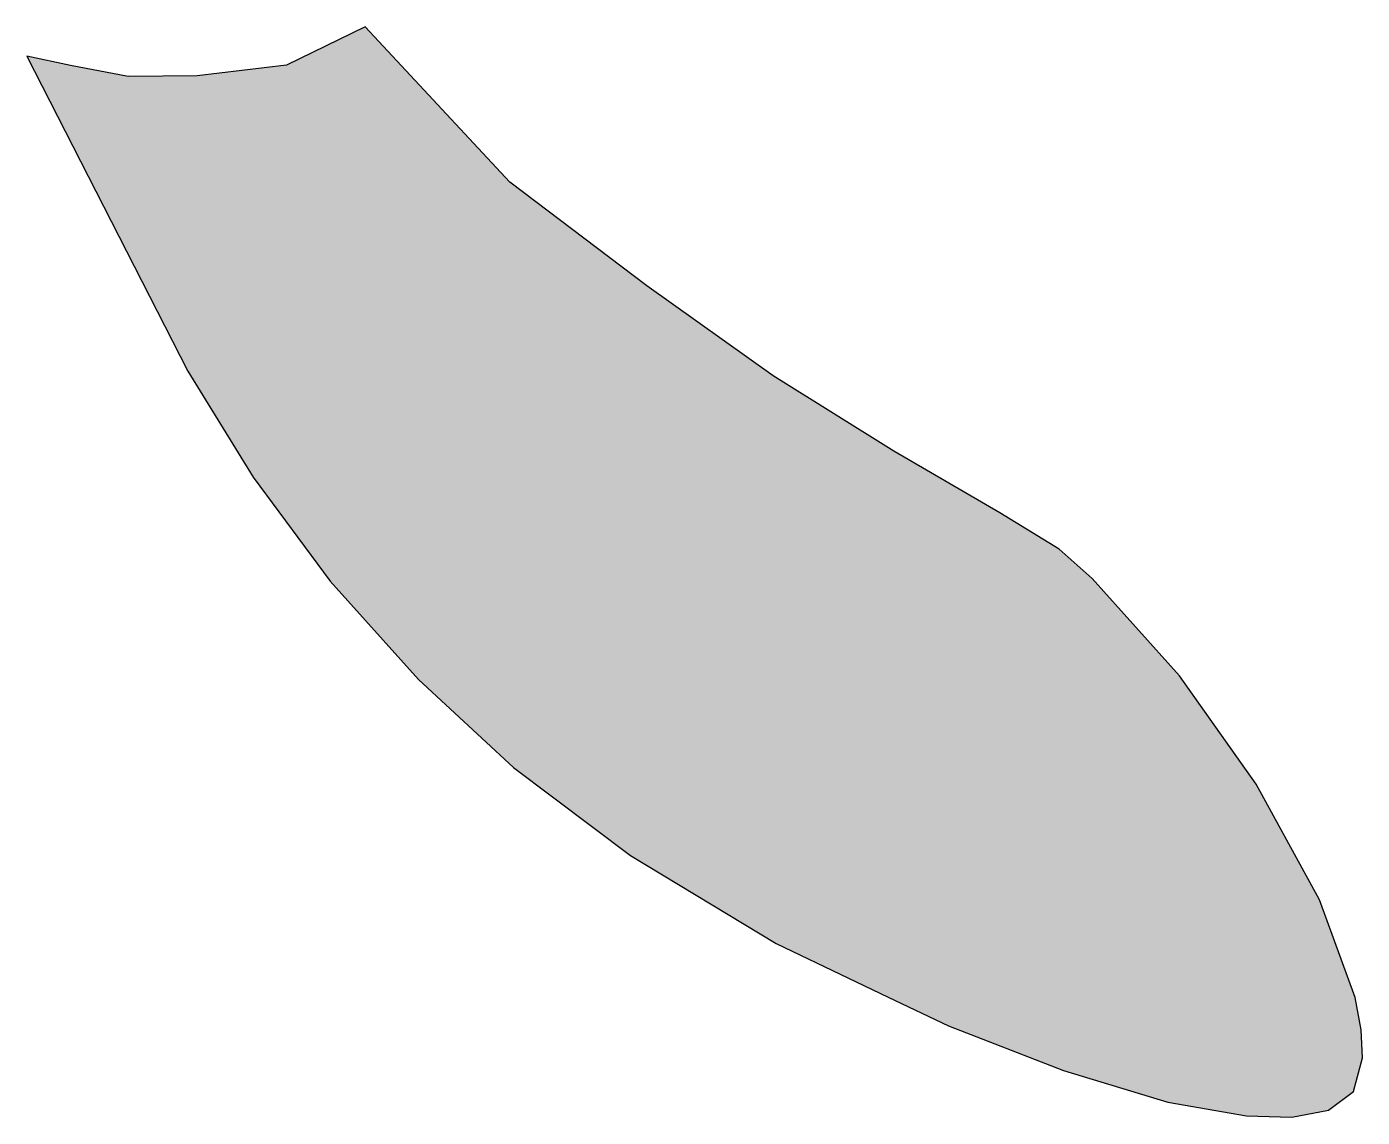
# Model space of a CAD drawing. Extents: x 82.8 to 94, y 2.3 to 11.5.
import ezdxf

# ---------------------------------------------------------------- set-up
doc = ezdxf.new("R2010")
doc.units = 0
doc.header["$MEASUREMENT"] = 0
doc.layers.add('_U_30EC_U_30A4_U_30E4_U_30', color=7, linetype='CONTINUOUS')

msp = doc.modelspace()

# ---------------------------------------------------------------- hatches: boundary and pattern name
at = {"layer": '_U_30EC_U_30A4_U_30E4_U_30'}
h = msp.add_hatch(color=254, dxfattribs=at)
h.dxf.hatch_style = 2
h.paths.add_polyline_path([(85.642, 11.463), (84.981, 11.14), (84.231, 11.052), (83.652, 11.046), (83.168, 11.137), (82.8, 11.215), (84.154, 8.571), (84.702, 7.681), (85.348, 6.807), (86.09, 5.98), (86.89, 5.242), (87.872, 4.502), (89.095, 3.765), (90.037, 3.314), (90.544, 3.072), (91.51, 2.697), (92.385, 2.432), (93.047, 2.317), (93.427, 2.305), (93.736, 2.364), (93.944, 2.521), (94.019, 2.805), (94.01, 3.039), (93.96, 3.311), (93.659, 4.132), (93.126, 5.103), (92.482, 6.012), (91.75, 6.83), (91.472, 7.075), (90.973, 7.382), (90.084, 7.9), (89.071, 8.532), (88.01, 9.288), (86.857, 10.157)])

# ---------------------------------------------------------------- linework, layer by layer
msp.add_lwpolyline([(85.642, 11.463), (84.981, 11.14), (84.231, 11.052), (83.652, 11.046), (83.168, 11.137), (82.8, 11.215), (84.154, 8.571), (84.702, 7.681), (85.348, 6.807), (86.09, 5.98), (86.89, 5.242), (87.872, 4.502), (89.095, 3.765), (90.037, 3.314), (90.544, 3.072), (91.51, 2.697), (92.385, 2.432), (93.047, 2.317), (93.427, 2.305), (93.736, 2.364), (93.944, 2.521), (94.019, 2.805), (94.01, 3.039), (93.96, 3.311), (93.659, 4.132), (93.126, 5.103), (92.482, 6.012), (91.75, 6.83), (91.472, 7.075), (90.973, 7.382), (90.084, 7.9), (89.071, 8.532), (88.01, 9.288), (86.857, 10.157), (85.642, 11.463)], dxfattribs=at)

doc.saveas('drawing.dxf')
